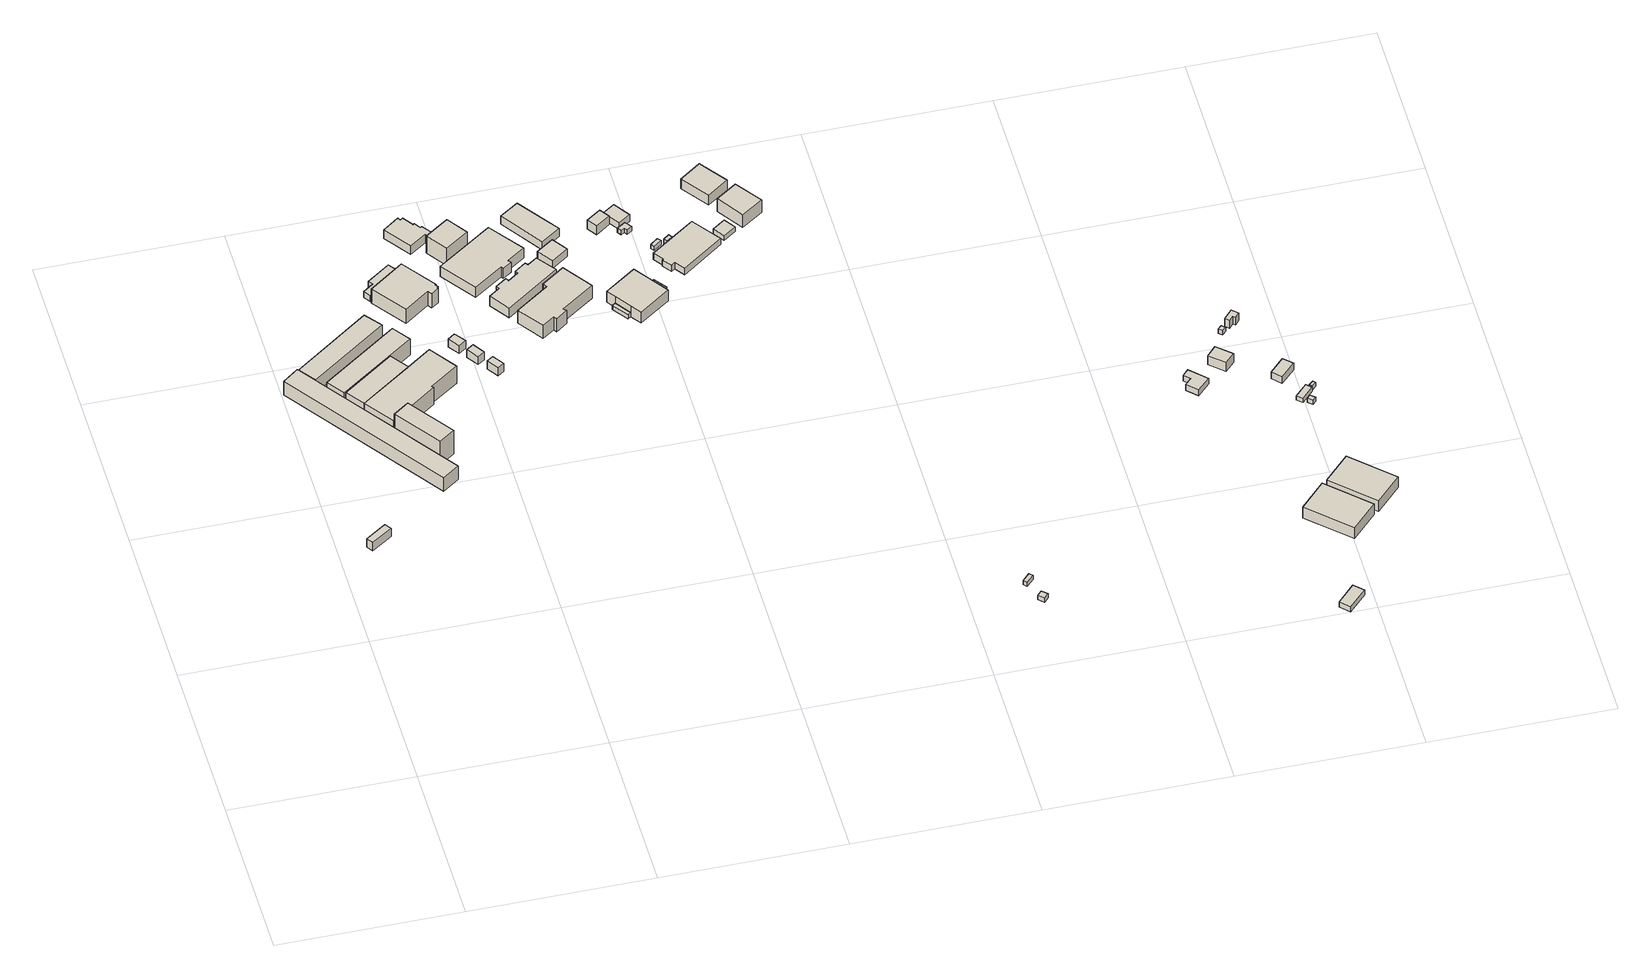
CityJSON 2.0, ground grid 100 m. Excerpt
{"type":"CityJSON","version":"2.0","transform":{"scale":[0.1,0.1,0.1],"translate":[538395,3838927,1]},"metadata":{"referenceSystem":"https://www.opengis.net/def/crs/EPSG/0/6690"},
"CityObjects":{
"building1":{"type":"Building","attributes":{"class":"3001","measuredHeight":5.8,"BuildingDetailAttribute.specifiedBuildingCoverageRate":0.6,"BuildingDetailAttribute.surveyYear":2017,"BuildingHighTideRiskAttribute.description":"1","BuildingHighTideRiskAttribute.rank":"2","BuildingHighTideRiskAttribute.depth":1.57,"BuildingIDAttribute.prefecture":"27","BuildingIDAttribute.city":"27113"},"geometry":[{"type":"Solid","lod":"1","boundaries":[[[[0,1,2,3]],[[2,4,5,3]],[[1,6,4,2]],[[0,7,6,1]],[[3,5,7,0]],[[4,6,7,5]]]]}]},
"building2":{"type":"Building","attributes":{"計測周辺長":235.95,"1/2500図郭":34,"区名":"西淀川区","町丁目名称":"中島２丁目","街区番号":7,"class":"3001","usage":"441","measuredHeight":9.5,"storeysAboveGround":1,"BuildingDetailAttribute.buildingRoofEdgeArea":1202.88,"BuildingDetailAttribute.buildingStructureType":"610","BuildingDetailAttribute.buildingStructureOrgType":"2","BuildingDetailAttribute.detailedUsage":"1510","BuildingDetailAttribute.specifiedBuildingCoverageRate":0.6,"BuildingDetailAttribute.surveyYear":2017,"BuildingHighTideRiskAttribute.description":"1","BuildingHighTideRiskAttribute.rank":"2","BuildingHighTideRiskAttribute.depth":1.41,"BuildingIDAttribute.prefecture":"27","BuildingIDAttribute.city":"27113"},"geometry":[{"type":"Solid","lod":"1","boundaries":[[[[8,9,10,11]],[[10,12,13,11]],[[9,14,12,10]],[[8,15,14,9]],[[11,13,15,8]],[[12,14,15,13]]]]}]},
"building3":{"type":"Building","attributes":{"計測周辺長":126.25,"1/2500図郭":34,"区名":"西淀川区","町丁目名称":"中島２丁目","街区番号":7,"class":"3001","usage":"441","measuredHeight":9,"storeysAboveGround":2,"BuildingDetailAttribute.buildingRoofEdgeArea":591.62,"BuildingDetailAttribute.buildingStructureType":"610","BuildingDetailAttribute.buildingStructureOrgType":"2","BuildingDetailAttribute.detailedUsage":"1510","BuildingDetailAttribute.specifiedBuildingCoverageRate":0.6,"BuildingDetailAttribute.surveyYear":2017,"BuildingHighTideRiskAttribute.description":"1","BuildingHighTideRiskAttribute.rank":"2","BuildingHighTideRiskAttribute.depth":1.78,"BuildingIDAttribute.prefecture":"27","BuildingIDAttribute.city":"27113"},"geometry":[{"type":"Solid","lod":"1","boundaries":[[[[16,17,18,19]],[[18,20,21,19]],[[17,22,20,18]],[[16,23,22,17]],[[19,21,23,16]],[[20,22,23,21]]]]}]},
"building4":{"type":"Building","attributes":{"計測周辺長":93.7,"1/2500図郭":34,"区名":"西淀川区","町丁目名称":"中島２丁目","街区番号":7,"class":"3001","usage":"441","measuredHeight":11.7,"storeysAboveGround":1,"BuildingDetailAttribute.buildingRoofEdgeArea":420.56,"BuildingDetailAttribute.buildingStructureType":"610","BuildingDetailAttribute.buildingStructureOrgType":"2","BuildingDetailAttribute.detailedUsage":"1510","BuildingDetailAttribute.specifiedBuildingCoverageRate":0.6,"BuildingDetailAttribute.surveyYear":2017,"BuildingHighTideRiskAttribute.description":"1","BuildingHighTideRiskAttribute.rank":"2","BuildingHighTideRiskAttribute.depth":1.83,"BuildingIDAttribute.prefecture":"27","BuildingIDAttribute.city":"27113"},"geometry":[{"type":"Solid","lod":"1","boundaries":[[[[24,25,26,27]],[[26,28,29,27]],[[25,30,28,26]],[[24,31,30,25]],[[27,29,31,24]],[[28,30,31,29]]]]}]},
"building5":{"type":"Building","attributes":{"class":"3001","measuredHeight":16.9,"BuildingDetailAttribute.specifiedBuildingCoverageRate":0.6,"BuildingDetailAttribute.surveyYear":2017,"BuildingHighTideRiskAttribute.description":"1","BuildingHighTideRiskAttribute.rank":"2","BuildingHighTideRiskAttribute.depth":1.41,"BuildingIDAttribute.prefecture":"27","BuildingIDAttribute.city":"27113"},"geometry":[{"type":"Solid","lod":"1","boundaries":[[[[32,33,34,35]],[[34,36,37,35]],[[33,38,36,34]],[[32,39,38,33]],[[35,37,39,32]],[[36,38,39,37]]]]}]},
"building6":{"type":"Building","attributes":{"計測周辺長":94.07,"1/2500図郭":34,"区名":"西淀川区","町丁目名称":"中島２丁目","街区番号":7,"class":"3001","usage":"441","measuredHeight":11.4,"storeysAboveGround":1,"BuildingDetailAttribute.buildingRoofEdgeArea":417.16,"BuildingDetailAttribute.buildingStructureType":"610","BuildingDetailAttribute.buildingStructureOrgType":"2","BuildingDetailAttribute.detailedUsage":"1510","BuildingDetailAttribute.specifiedBuildingCoverageRate":0.6,"BuildingDetailAttribute.surveyYear":2017,"BuildingHighTideRiskAttribute.description":"1","BuildingHighTideRiskAttribute.rank":"2","BuildingHighTideRiskAttribute.depth":1.86,"BuildingIDAttribute.prefecture":"27","BuildingIDAttribute.city":"27113"},"geometry":[{"type":"Solid","lod":"1","boundaries":[[[[40,41,42,43]],[[42,44,45,43]],[[41,46,44,42]],[[40,47,46,41]],[[43,45,47,40]],[[44,46,47,45]]]]}]},
"building7":{"type":"Building","attributes":{"計測周辺長":140.6,"1/2500図郭":34,"区名":"西淀川区","町丁目名称":"中島２丁目","街区番号":7,"class":"3003","usage":"441","measuredHeight":12.2,"storeysAboveGround":1,"BuildingDetailAttribute.buildingRoofEdgeArea":964.71,"BuildingDetailAttribute.buildingStructureType":"610","BuildingDetailAttribute.buildingStructureOrgType":"2","BuildingDetailAttribute.detailedUsage":"1510","BuildingDetailAttribute.specifiedBuildingCoverageRate":0.6,"BuildingDetailAttribute.surveyYear":2017,"BuildingHighTideRiskAttribute.description":"1","BuildingHighTideRiskAttribute.rank":"2","BuildingHighTideRiskAttribute.depth":1.63,"BuildingIDAttribute.prefecture":"27","BuildingIDAttribute.city":"27113"},"geometry":[{"type":"Solid","lod":"1","boundaries":[[[[48,49,50,51,52,53,54]],[[53,55,56,54]],[[52,57,55,53]],[[51,58,57,52]],[[50,59,58,51]],[[49,60,59,50]],[[48,61,60,49]],[[54,56,61,48]],[[55,57,58,59,60,61,56]]]]}]},
"building8":{"type":"Building","attributes":{"計測周辺長":60.74,"1/2500図郭":34,"区名":"西淀川区","町丁目名称":"中島２丁目","街区番号":6,"class":"3001","usage":"452","measuredHeight":4,"storeysAboveGround":1,"BuildingDetailAttribute.buildingRoofEdgeArea":150.27,"BuildingDetailAttribute.buildingStructureType":"610","BuildingDetailAttribute.buildingStructureOrgType":"2","BuildingDetailAttribute.detailedUsage":"1620","BuildingDetailAttribute.specifiedBuildingCoverageRate":0.6,"BuildingDetailAttribute.surveyYear":2017,"BuildingHighTideRiskAttribute.description":"1","BuildingHighTideRiskAttribute.rank":"2","BuildingHighTideRiskAttribute.depth":1.46,"BuildingIDAttribute.prefecture":"27","BuildingIDAttribute.city":"27113"},"geometry":[{"type":"Solid","lod":"1","boundaries":[[[[62,63,64,65,66,67]],[[66,68,69,67]],[[65,70,68,66]],[[64,71,70,65]],[[63,72,71,64]],[[62,73,72,63]],[[67,69,73,62]],[[68,70,71,72,73,69]]]]}]},
"building9":{"type":"Building","attributes":{"計測周辺長":98.32,"1/2500図郭":34,"区名":"西淀川区","町丁目名称":"中島２丁目","街区番号":6,"class":"3002","usage":"452","measuredHeight":10.2,"storeysAboveGround":2,"BuildingDetailAttribute.buildingRoofEdgeArea":553.91,"BuildingDetailAttribute.buildingStructureType":"603","BuildingDetailAttribute.buildingStructureOrgType":"3","BuildingDetailAttribute.detailedUsage":"1620","BuildingDetailAttribute.specifiedBuildingCoverageRate":0.6,"BuildingDetailAttribute.surveyYear":2017,"BuildingHighTideRiskAttribute.description":"1","BuildingHighTideRiskAttribute.rank":"2","BuildingHighTideRiskAttribute.depth":1.65,"BuildingIDAttribute.prefecture":"27","BuildingIDAttribute.city":"27113"},"geometry":[{"type":"Solid","lod":"1","boundaries":[[[[74,75,76,77,78,79,80,81,82,83]],[[82,84,85,83]],[[81,86,84,82]],[[80,87,86,81]],[[79,88,87,80]],[[78,89,88,79]],[[77,90,89,78]],[[76,91,90,77]],[[75,92,91,76]],[[74,93,92,75]],[[83,85,93,74]],[[84,86,87,88,89,90,91,92,93,85]]]]}]},
"building10":{"type":"Building","attributes":{"計測周辺長":24.88,"1/2500図郭":34,"区名":"西淀川区","町丁目名称":"中島２丁目","街区番号":6,"class":"3001","usage":"452","measuredHeight":5.6,"storeysAboveGround":1,"BuildingDetailAttribute.buildingRoofEdgeArea":36.98,"BuildingDetailAttribute.buildingStructureType":"610","BuildingDetailAttribute.buildingStructureOrgType":"2","BuildingDetailAttribute.detailedUsage":"1620","BuildingDetailAttribute.specifiedBuildingCoverageRate":0.6,"BuildingDetailAttribute.surveyYear":2017,"BuildingHighTideRiskAttribute.description":"1","BuildingHighTideRiskAttribute.rank":"2","BuildingHighTideRiskAttribute.depth":1.78,"BuildingIDAttribute.prefecture":"27","BuildingIDAttribute.city":"27113"},"geometry":[{"type":"Solid","lod":"1","boundaries":[[[[94,95,96,97]],[[96,98,99,97]],[[95,100,98,96]],[[94,101,100,95]],[[97,99,101,94]],[[98,100,101,99]]]]}]},
"building11":{"type":"Building","attributes":{"計測周辺長":24.89,"1/2500図郭":34,"区名":"西淀川区","町丁目名称":"中島２丁目","街区番号":6,"class":"3001","usage":"452","measuredHeight":5.6,"storeysAboveGround":1,"BuildingDetailAttribute.buildingRoofEdgeArea":36.44,"BuildingDetailAttribute.buildingStructureType":"610","BuildingDetailAttribute.buildingStructureOrgType":"2","BuildingDetailAttribute.detailedUsage":"1620","BuildingDetailAttribute.specifiedBuildingCoverageRate":0.6,"BuildingDetailAttribute.surveyYear":2017,"BuildingHighTideRiskAttribute.description":"1","BuildingHighTideRiskAttribute.rank":"2","BuildingHighTideRiskAttribute.depth":1.71,"BuildingIDAttribute.prefecture":"27","BuildingIDAttribute.city":"27113"},"geometry":[{"type":"Solid","lod":"1","boundaries":[[[[102,103,104,105]],[[104,106,107,105]],[[103,108,106,104]],[[102,109,108,103]],[[105,107,109,102]],[[106,108,109,107]]]]}]},
"building12":{"type":"Building","attributes":{"計測周辺長":23.69,"1/2500図郭":34,"区名":"西淀川区","町丁目名称":"中島２丁目","街区番号":6,"class":"3001","usage":"452","measuredHeight":5.7,"storeysAboveGround":1,"BuildingDetailAttribute.buildingRoofEdgeArea":32.71,"BuildingDetailAttribute.buildingStructureType":"610","BuildingDetailAttribute.buildingStructureOrgType":"2","BuildingDetailAttribute.detailedUsage":"1620","BuildingDetailAttribute.specifiedBuildingCoverageRate":0.6,"BuildingDetailAttribute.surveyYear":2017,"BuildingHighTideRiskAttribute.description":"1","BuildingHighTideRiskAttribute.rank":"2","BuildingHighTideRiskAttribute.depth":1.81,"BuildingIDAttribute.prefecture":"27","BuildingIDAttribute.city":"27113"},"geometry":[{"type":"Solid","lod":"1","boundaries":[[[[110,111,112,113]],[[112,114,115,113]],[[111,116,114,112]],[[110,117,116,111]],[[113,115,117,110]],[[114,116,117,115]]]]}]},
"building13":{"type":"Building","attributes":{"計測周辺長":56.78,"1/2500図郭":34,"区名":"西淀川区","町丁目名称":"中島２丁目","街区番号":6,"class":"3001","usage":"441","measuredHeight":6.1,"storeysAboveGround":1,"BuildingDetailAttribute.buildingRoofEdgeArea":186.68,"BuildingDetailAttribute.buildingStructureType":"610","BuildingDetailAttribute.buildingStructureOrgType":"2","BuildingDetailAttribute.detailedUsage":"1520","BuildingDetailAttribute.specifiedBuildingCoverageRate":0.6,"BuildingDetailAttribute.surveyYear":2017,"BuildingHighTideRiskAttribute.description":"1","BuildingHighTideRiskAttribute.rank":"2","BuildingHighTideRiskAttribute.depth":2.66,"BuildingIDAttribute.prefecture":"27","BuildingIDAttribute.city":"27113"},"geometry":[{"type":"Solid","lod":"1","boundaries":[[[[118,119,120,121,122,123,124,125,126,127,128,129]],[[128,130,131,129]],[[127,132,130,128]],[[126,133,132,127]],[[125,134,133,126]],[[124,135,134,125]],[[123,136,135,124]],[[122,137,136,123]],[[121,138,137,122]],[[120,139,138,121]],[[119,140,139,120]],[[118,141,140,119]],[[129,131,141,118]],[[130,132,133,134,135,136,137,138,139,140,141,131]]]]}]},
"building14":{"type":"Building","attributes":{"class":"3001","measuredHeight":12.2,"BuildingDetailAttribute.specifiedBuildingCoverageRate":0.6,"BuildingDetailAttribute.surveyYear":2017,"BuildingHighTideRiskAttribute.description":"1","BuildingHighTideRiskAttribute.rank":"2","BuildingHighTideRiskAttribute.depth":2.56,"BuildingIDAttribute.prefecture":"27","BuildingIDAttribute.city":"27113"},"geometry":[{"type":"Solid","lod":"1","boundaries":[[[[142,143,144,145]],[[144,146,147,145]],[[143,148,146,144]],[[142,149,148,143]],[[145,147,149,142]],[[146,148,149,147]]]]}]},
"building15":{"type":"Building","attributes":{"計測周辺長":314.75,"1/2500図郭":34,"区名":"西淀川区","町丁目名称":"中島２丁目","街区番号":6,"class":"3001","usage":"441","measuredHeight":7.2,"storeysAboveGround":1,"BuildingDetailAttribute.buildingRoofEdgeArea":2152,"BuildingDetailAttribute.buildingStructureType":"610","BuildingDetailAttribute.buildingStructureOrgType":"2","BuildingDetailAttribute.detailedUsage":"1520","BuildingDetailAttribute.specifiedBuildingCoverageRate":0.6,"BuildingDetailAttribute.surveyYear":2017,"BuildingHighTideRiskAttribute.description":"1","BuildingHighTideRiskAttribute.rank":"2","BuildingHighTideRiskAttribute.depth":2.62,"BuildingIDAttribute.prefecture":"27","BuildingIDAttribute.city":"27113"},"geometry":[{"type":"Solid","lod":"1","boundaries":[[[[150,151,152,153,154,155,156,157]],[[156,158,159,157]],[[155,160,158,156]],[[154,161,160,155]],[[153,162,161,154]],[[152,163,162,153]],[[151,164,163,152]],[[150,165,164,151]],[[157,159,165,150]],[[158,160,161,162,163,164,165,159]]]]}]},
"building16":{"type":"Building","attributes":{"class":"3001","measuredHeight":6.9,"BuildingDetailAttribute.specifiedBuildingCoverageRate":0.6,"BuildingDetailAttribute.surveyYear":2017,"BuildingHighTideRiskAttribute.description":"1","BuildingHighTideRiskAttribute.rank":"2","BuildingHighTideRiskAttribute.depth":2.76,"BuildingIDAttribute.prefecture":"27","BuildingIDAttribute.city":"27113"},"geometry":[{"type":"Solid","lod":"1","boundaries":[[[[166,167,168,169,170,171,172,173,174,175,176,177]],[[176,178,179,177]],[[175,180,178,176]],[[174,181,180,175]],[[173,182,181,174]],[[172,183,182,173]],[[171,184,183,172]],[[170,185,184,171]],[[169,186,185,170]],[[168,187,186,169]],[[167,188,187,168]],[[166,189,188,167]],[[177,179,189,166]],[[178,180,181,182,183,184,185,186,187,188,189,179]]]]}]},
"building17":{"type":"Building","attributes":{"class":"3001","measuredHeight":9.2,"BuildingDetailAttribute.specifiedBuildingCoverageRate":0.6,"BuildingDetailAttribute.surveyYear":2017,"BuildingHighTideRiskAttribute.description":"1","BuildingHighTideRiskAttribute.rank":"2","BuildingHighTideRiskAttribute.depth":2.76,"BuildingIDAttribute.prefecture":"27","BuildingIDAttribute.city":"27113"},"geometry":[{"type":"Solid","lod":"1","boundaries":[[[[190,191,192,193,194,195,196,197,198,199]],[[198,200,201,199]],[[197,202,200,198]],[[196,203,202,197]],[[195,204,203,196]],[[194,205,204,195]],[[193,206,205,194]],[[192,207,206,193]],[[191,208,207,192]],[[190,209,208,191]],[[199,201,209,190]],[[200,202,203,204,205,206,207,208,209,201]]]]}]},
"building18":{"type":"Building","attributes":{"class":"3001","measuredHeight":5.4,"BuildingDetailAttribute.specifiedBuildingCoverageRate":0.6,"BuildingDetailAttribute.surveyYear":2017,"BuildingHighTideRiskAttribute.description":"1","BuildingHighTideRiskAttribute.rank":"2","BuildingHighTideRiskAttribute.depth":2.38,"BuildingIDAttribute.prefecture":"27","BuildingIDAttribute.city":"27113"},"geometry":[{"type":"Solid","lod":"1","boundaries":[[[[210,211,212,213]],[[212,214,215,213]],[[211,216,214,212]],[[210,217,216,211]],[[213,215,217,210]],[[214,216,217,215]]]]}]},
"building19":{"type":"Building","attributes":{"計測周辺長":88.06,"1/2500図郭":34,"区名":"西淀川区","町丁目名称":"中島２丁目","街区番号":6,"class":"3001","usage":"441","measuredHeight":5.8,"storeysAboveGround":1,"BuildingDetailAttribute.buildingRoofEdgeArea":393.71,"BuildingDetailAttribute.buildingStructureType":"610","BuildingDetailAttribute.buildingStructureOrgType":"2","BuildingDetailAttribute.detailedUsage":"1520","BuildingDetailAttribute.specifiedBuildingCoverageRate":0.6,"BuildingDetailAttribute.surveyYear":2017,"BuildingHighTideRiskAttribute.description":"1","BuildingHighTideRiskAttribute.rank":"2","BuildingHighTideRiskAttribute.depth":2.52,"BuildingIDAttribute.prefecture":"27","BuildingIDAttribute.city":"27113"},"geometry":[{"type":"Solid","lod":"1","boundaries":[[[[218,219,220,221]],[[220,222,223,221]],[[219,224,222,220]],[[218,225,224,219]],[[221,223,225,218]],[[222,224,225,223]]]]}]},
"building20":{"type":"Building","attributes":{"class":"3003","BuildingDetailAttribute.specifiedBuildingCoverageRate":0.6,"BuildingDetailAttribute.surveyYear":2017,"BuildingHighTideRiskAttribute.description":"1","BuildingHighTideRiskAttribute.rank":"2","BuildingHighTideRiskAttribute.depth":2.82,"BuildingIDAttribute.prefecture":"27","BuildingIDAttribute.city":"27113"},"geometry":[{"type":"Solid","lod":"1","boundaries":[[[[226,227,228,229]],[[228,230,231,229]],[[227,232,230,228]],[[226,233,232,227]],[[229,231,233,226]],[[230,232,233,231]]]]}]},
"building21":{"type":"Building","attributes":{"計測周辺長":99.53,"1/2500図郭":34,"区名":"西淀川区","町丁目名称":"中島２丁目","街区番号":6,"class":"3001","usage":"441","measuredHeight":7.6,"storeysAboveGround":1,"BuildingDetailAttribute.buildingRoofEdgeArea":510.87,"BuildingDetailAttribute.buildingStructureType":"610","BuildingDetailAttribute.buildingStructureOrgType":"2","BuildingDetailAttribute.detailedUsage":"1520","BuildingDetailAttribute.specifiedBuildingCoverageRate":0.6,"BuildingDetailAttribute.surveyYear":2017,"BuildingHighTideRiskAttribute.description":"1","BuildingHighTideRiskAttribute.rank":"2","BuildingHighTideRiskAttribute.depth":2.67,"BuildingIDAttribute.prefecture":"27","BuildingIDAttribute.city":"27113"},"geometry":[{"type":"Solid","lod":"1","boundaries":[[[[234,235,236,229,228,237,238,239]],[[238,240,241,239]],[[237,242,240,238]],[[228,243,242,237]],[[229,244,243,228]],[[236,245,244,229]],[[235,246,245,236]],[[234,247,246,235]],[[239,241,247,234]],[[240,242,243,244,245,246,247,241]]]]}]},
"building22":{"type":"Building","attributes":{"計測周辺長":31.63,"1/2500図郭":34,"区名":"西淀川区","町丁目名称":"中島２丁目","街区番号":6,"class":"3001","usage":"441","measuredHeight":6.1,"storeysAboveGround":2,"BuildingDetailAttribute.buildingRoofEdgeArea":60.38,"BuildingDetailAttribute.buildingStructureType":"610","BuildingDetailAttribute.buildingStructureOrgType":"2","BuildingDetailAttribute.detailedUsage":"1520","BuildingDetailAttribute.specifiedBuildingCoverageRate":0.6,"BuildingDetailAttribute.surveyYear":2017,"BuildingHighTideRiskAttribute.description":"1","BuildingHighTideRiskAttribute.rank":"2","BuildingHighTideRiskAttribute.depth":2.62,"BuildingIDAttribute.prefecture":"27","BuildingIDAttribute.city":"27113"},"geometry":[{"type":"Solid","lod":"1","boundaries":[[[[248,249,250,251]],[[250,252,253,251]],[[249,254,252,250]],[[248,255,254,249]],[[251,253,255,248]],[[252,254,255,253]]]]}]},
"building23":{"type":"Building","attributes":{"計測周辺長":99.53,"1/2500図郭":34,"区名":"西淀川区","町丁目名称":"中島２丁目","街区番号":6,"class":"3003","usage":"441","measuredHeight":4,"storeysAboveGround":1,"BuildingDetailAttribute.buildingRoofEdgeArea":510.87,"BuildingDetailAttribute.buildingStructureType":"610","BuildingDetailAttribute.buildingStructureOrgType":"2","BuildingDetailAttribute.detailedUsage":"1520","BuildingDetailAttribute.specifiedBuildingCoverageRate":0.6,"BuildingDetailAttribute.surveyYear":2017,"BuildingHighTideRiskAttribute.description":"1","BuildingHighTideRiskAttribute.rank":"2","BuildingHighTideRiskAttribute.depth":2.69,"BuildingIDAttribute.prefecture":"27","BuildingIDAttribute.city":"27113"},"geometry":[{"type":"Solid","lod":"1","boundaries":[[[[239,256,257,234]],[[257,258,259,234]],[[256,260,258,257]],[[239,261,260,256]],[[234,259,261,239]],[[258,260,261,259]]]]}]},
"building24":{"type":"Building","attributes":{"class":"3001","BuildingDetailAttribute.specifiedBuildingCoverageRate":0.6,"BuildingDetailAttribute.surveyYear":2017,"BuildingHighTideRiskAttribute.description":"1","BuildingHighTideRiskAttribute.rank":"2","BuildingHighTideRiskAttribute.depth":2.52,"BuildingIDAttribute.prefecture":"27","BuildingIDAttribute.city":"27113"},"geometry":[{"type":"Solid","lod":"1","boundaries":[[[[262,263,264,265,266,267]],[[266,268,269,267]],[[265,270,268,266]],[[264,271,270,265]],[[263,272,271,264]],[[262,273,272,263]],[[267,269,273,262]],[[268,270,271,272,273,269]]]]}]},
"building25":{"type":"Building","attributes":{"計測周辺長":35.23,"1/2500図郭":34,"区名":"西淀川区","町丁目名称":"中島２丁目","街区番号":6,"class":"3001","usage":"441","measuredHeight":4.7,"storeysAboveGround":1,"BuildingDetailAttribute.buildingRoofEdgeArea":76.41,"BuildingDetailAttribute.buildingStructureType":"610","BuildingDetailAttribute.buildingStructureOrgType":"2","BuildingDetailAttribute.detailedUsage":"1520","BuildingDetailAttribute.specifiedBuildingCoverageRate":0.6,"BuildingDetailAttribute.surveyYear":2017,"BuildingHighTideRiskAttribute.description":"1","BuildingHighTideRiskAttribute.rank":"2","BuildingHighTideRiskAttribute.depth":2.58,"BuildingIDAttribute.prefecture":"27","BuildingIDAttribute.city":"27113"},"geometry":[{"type":"Solid","lod":"1","boundaries":[[[[274,275,276,277]],[[276,278,279,277]],[[275,280,278,276]],[[274,281,280,275]],[[277,279,281,274]],[[278,280,281,279]]]]}]},
"building26":{"type":"Building","attributes":{"計測周辺長":20.29,"1/2500図郭":34,"区名":"西淀川区","町丁目名称":"中島２丁目","街区番号":6,"class":"3001","usage":"441","storeysAboveGround":2,"BuildingDetailAttribute.buildingRoofEdgeArea":24.34,"BuildingDetailAttribute.buildingStructureType":"610","BuildingDetailAttribute.buildingStructureOrgType":"2","BuildingDetailAttribute.detailedUsage":"1520","BuildingDetailAttribute.specifiedBuildingCoverageRate":0.6,"BuildingDetailAttribute.surveyYear":2017,"BuildingHighTideRiskAttribute.description":"1","BuildingHighTideRiskAttribute.rank":"2","BuildingHighTideRiskAttribute.depth":2.5,"BuildingIDAttribute.prefecture":"27","BuildingIDAttribute.city":"27113"},"geometry":[{"type":"Solid","lod":"1","boundaries":[[[[282,283,284,285]],[[284,286,287,285]],[[283,288,286,284]],[[282,289,288,283]],[[285,287,289,282]],[[286,288,289,287]]]]}]},
"building27":{"type":"Building","attributes":{"計測周辺長":12.56,"1/2500図郭":34,"区名":"西淀川区","町丁目名称":"中島２丁目","街区番号":6,"class":"3001","usage":"441","measuredHeight":3.2,"storeysAboveGround":1,"BuildingDetailAttribute.buildingRoofEdgeArea":9.06,"BuildingDetailAttribute.buildingStructureType":"610","BuildingDetailAttribute.buildingStructureOrgType":"2","BuildingDetailAttribute.detailedUsage":"1520","BuildingDetailAttribute.specifiedBuildingCoverageRate":0.6,"BuildingDetailAttribute.surveyYear":2017,"BuildingHighTideRiskAttribute.description":"1","BuildingHighTideRiskAttribute.rank":"2","BuildingHighTideRiskAttribute.depth":2.43,"BuildingIDAttribute.prefecture":"27","BuildingIDAttribute.city":"27113"},"geometry":[{"type":"Solid","lod":"1","boundaries":[[[[290,291,292,293]],[[292,294,295,293]],[[291,296,294,292]],[[290,297,296,291]],[[293,295,297,290]],[[294,296,297,295]]]]}]},
"building28":{"type":"Building","attributes":{"計測周辺長":121.52,"1/2500図郭":34,"区名":"西淀川区","町丁目名称":"中島２丁目","街区番号":6,"class":"3001","usage":"441","measuredHeight":4.5,"storeysAboveGround":1,"BuildingDetailAttribute.buildingRoofEdgeArea":758.83,"BuildingDetailAttribute.buildingStructureType":"610","BuildingDetailAttribute.buildingStructureOrgType":"2","BuildingDetailAttribute.detailedUsage":"1520","BuildingDetailAttribute.specifiedBuildingCoverageRate":0.6,"BuildingDetailAttribute.surveyYear":2017,"BuildingHighTideRiskAttribute.description":"1","BuildingHighTideRiskAttribute.rank":"2","BuildingHighTideRiskAttribute.depth":2.47,"BuildingIDAttribute.prefecture":"27","BuildingIDAttribute.city":"27113"},"geometry":[{"type":"Solid","lod":"1","boundaries":[[[[298,299,300,301,302,303,304,305]],[[304,306,307,305]],[[303,308,306,304]],[[302,309,308,303]],[[301,310,309,302]],[[300,311,310,301]],[[299,312,311,300]],[[298,313,312,299]],[[305,307,313,298]],[[306,308,309,310,311,312,313,307]]]]}]},
"building29":{"type":"Building","attributes":{"class":"3001","measuredHeight":3.5,"BuildingDetailAttribute.specifiedBuildingCoverageRate":0.6,"BuildingDetailAttribute.surveyYear":2017,"BuildingHighTideRiskAttribute.description":"1","BuildingHighTideRiskAttribute.rank":"2","BuildingHighTideRiskAttribute.depth":2.47,"BuildingIDAttribute.prefecture":"27","BuildingIDAttribute.city":"27113"},"geometry":[{"type":"Solid","lod":"1","boundaries":[[[[314,315,316,317]],[[316,318,319,317]],[[315,320,318,316]],[[314,321,320,315]],[[317,319,321,314]],[[318,320,321,319]]]]}]},
"building30":{"type":"Building","attributes":{"class":"3001","BuildingDetailAttribute.specifiedBuildingCoverageRate":0.6,"BuildingDetailAttribute.surveyYear":2017,"BuildingRiverFloodingRiskAttribute.description":"1","BuildingRiverFloodingRiskAttribute.rank":"2","BuildingRiverFloodingRiskAttribute.depth":1.25,"BuildingRiverFloodingRiskAttribute.adminType":"1","BuildingRiverFloodingRiskAttribute.scale":"2","BuildingRiverFloodingRiskAttribute.duration":2.75,"BuildingTsunamiRiskAttribute.description":"1","BuildingTsunamiRiskAttribute.rank":"2","BuildingTsunamiRiskAttribute.depth":0.86,"BuildingHighTideRiskAttribute.description":"1","BuildingHighTideRiskAttribute.rank":"3","BuildingHighTideRiskAttribute.depth":3.4,"BuildingIDAttribute.prefecture":"27","BuildingIDAttribute.city":"27113"},"geometry":[{"type":"Solid","lod":"1","boundaries":[[[[322,323,324,325]],[[324,326,327,325]],[[323,328,326,324]],[[322,329,328,323]],[[325,327,329,322]],[[326,328,329,327]]]]}]},
"building31":{"type":"Building","attributes":{"class":"3001","BuildingDetailAttribute.specifiedBuildingCoverageRate":0.6,"BuildingDetailAttribute.surveyYear":2017,"BuildingRiverFloodingRiskAttribute.description":"1","BuildingRiverFloodingRiskAttribute.rank":"2","BuildingRiverFloodingRiskAttribute.depth":1.5,"BuildingRiverFloodingRiskAttribute.adminType":"1","BuildingRiverFloodingRiskAttribute.scale":"2","BuildingRiverFloodingRiskAttribute.duration":4.32,"BuildingTsunamiRiskAttribute.description":"1","BuildingTsunamiRiskAttribute.rank":"2","BuildingTsunamiRiskAttribute.depth":0.71,"BuildingHighTideRiskAttribute.description":"1","BuildingHighTideRiskAttribute.rank":"3","BuildingHighTideRiskAttribute.depth":3.23,"BuildingIDAttribute.prefecture":"27","BuildingIDAttribute.city":"27113"},"geometry":[{"type":"Solid","lod":"1","boundaries":[[[[330,331,332,333]],[[332,334,335,333]],[[331,336,334,332]],[[330,337,336,331]],[[333,335,337,330]],[[334,336,337,335]]]]}]},
"building32":{"type":"Building","attributes":{"計測周辺長":65.33,"1/2500図郭":34,"区名":"西淀川区","町丁目名称":"中島２丁目","街区番号":6,"class":"3001","usage":"441","measuredHeight":6.9,"storeysAboveGround":1,"BuildingDetailAttribute.buildingRoofEdgeArea":262.87,"BuildingDetailAttribute.buildingStructureType":"610","BuildingDetailAttribute.buildingStructureOrgType":"2","BuildingDetailAttribute.detailedUsage":"1520","BuildingDetailAttribute.specifiedBuildingCoverageRate":0.6,"BuildingDetailAttribute.surveyYear":2017,"BuildingHighTideRiskAttribute.description":"1","BuildingHighTideRiskAttribute.rank":"2","BuildingHighTideRiskAttribute.depth":2.76,"BuildingIDAttribute.prefecture":"27","BuildingIDAttribute.city":"27113"},"geometry":[{"type":"Solid","lod":"1","boundaries":[[[[338,339,340,341]],[[340,342,343,341]],[[339,344,342,340]],[[338,345,344,339]],[[341,343,345,338]],[[342,344,345,343]]]]}]},
"building33":{"type":"Building","attributes":{"計測周辺長":63.03,"1/2500図郭":34,"区名":"西淀川区","町丁目名称":"中島２丁目","街区番号":6,"class":"3001","usage":"441","measuredHeight":9.1,"storeysAboveGround":2,"BuildingDetailAttribute.buildingRoofEdgeArea":245.67,"BuildingDetailAttribute.buildingStructureType":"610","BuildingDetailAttribute.buildingStructureOrgType":"2","BuildingDetailAttribute.detailedUsage":"1520","BuildingDetailAttribute.specifiedBuildingCoverageRate":0.6,"BuildingDetailAttribute.surveyYear":2017,"BuildingHighTideRiskAttribute.description":"1","BuildingHighTideRiskAttribute.rank":"2","BuildingHighTideRiskAttribute.depth":2.34,"BuildingIDAttribute.prefecture":"27","BuildingIDAttribute.city":"27113"},"geometry":[{"type":"Solid","lod":"1","boundaries":[[[[346,347,348,349]],[[348,350,351,349]],[[347,352,350,348]],[[346,353,352,347]],[[349,351,353,346]],[[350,352,353,351]]]]}]},
"building34":{"type":"Building","attributes":{"計測周辺長":42.08,"1/2500図郭":34,"区名":"西淀川区","町丁目名称":"西島２丁目","街区番号":1,"class":"3001","usage":"452","measuredHeight":3.4,"storeysAboveGround":1,"BuildingDetailAttribute.buildingRoofEdgeArea":98.12,"BuildingDetailAttribute.buildingStructureType":"610","BuildingDetailAttribute.buildingStructureOrgType":"2","BuildingDetailAttribute.detailedUsage":"1620","BuildingDetailAttribute.specifiedBuildingCoverageRate":0.6,"BuildingDetailAttribute.surveyYear":2017,"BuildingRiverFloodingRiskAttribute.description":"1","BuildingRiverFloodingRiskAttribute.rank":"2","BuildingRiverFloodingRiskAttribute.depth":1.59,"BuildingRiverFloodingRiskAttribute.adminType":"1","BuildingRiverFloodingRiskAttribute.scale":"2","BuildingRiverFloodingRiskAttribute.duration":6.12,"BuildingTsunamiRiskAttribute.description":"1","BuildingTsunamiRiskAttribute.rank":"2","BuildingTsunamiRiskAttribute.depth":1.28,"BuildingHighTideRiskAttribute.description":"1","BuildingHighTideRiskAttribute.rank":"3","BuildingHighTideRiskAttribute.depth":3.81,"BuildingIDAttribute.prefecture":"27","BuildingIDAttribute.city":"27113"},"geometry":[{"type":"Solid","lod":"1","boundaries":[[[[354,355,356,357]],[[356,358,359,357]],[[355,360,358,356]],[[354,361,360,355]],[[357,359,361,354]],[[358,360,361,359]]]]}]},
"building35":{"type":"Building","attributes":{"計測周辺長":44.1,"1/2500図郭":34,"区名":"西淀川区","町丁目名称":"西島２丁目","街区番号":1,"class":"3001","usage":"452","measuredHeight":4.2,"storeysAboveGround":1,"BuildingDetailAttribute.buildingRoofEdgeArea":97.44,"BuildingDetailAttribute.buildingStructureType":"610","BuildingDetailAttribute.buildingStructureOrgType":"2","BuildingDetailAttribute.detailedUsage":"1620","BuildingDetailAttribute.specifiedBuildingCoverageRate":0.6,"BuildingDetailAttribute.surveyYear":2017,"BuildingRiverFloodingRiskAttribute.description":"1","BuildingRiverFloodingRiskAttribute.rank":"2","BuildingRiverFloodingRiskAttribute.depth":1.22,"BuildingRiverFloodingRiskAttribute.adminType":"1","BuildingRiverFloodingRiskAttribute.scale":"2","BuildingRiverFloodingRiskAttribute.duration":3.93,"BuildingTsunamiRiskAttribute.description":"1","BuildingTsunamiRiskAttribute.rank":"2","BuildingTsunamiRiskAttribute.depth":1.28,"BuildingHighTideRiskAttribute.description":"1","BuildingHighTideRiskAttribute.rank":"3","BuildingHighTideRiskAttribute.depth":3.58,"BuildingIDAttribute.prefecture":"27","BuildingIDAttribute.city":"27113"},"geometry":[{"type":"Solid","lod":"1","boundaries":[[[[362,363,364,365,366,367]],[[366,368,369,367]],[[365,370,368,366]],[[364,371,370,365]],[[363,372,371,364]],[[362,373,372,363]],[[367,369,373,362]],[[368,370,371,372,373,369]]]]}]},
"building36":{"type":"Building","attributes":{"class":"3003","measuredHeight":7.7,"BuildingDetailAttribute.specifiedBuildingCoverageRate":0.6,"BuildingDetailAttribute.surveyYear":2017,"BuildingRiverFloodingRiskAttribute.description":"1","BuildingRiverFloodingRiskAttribute.rank":"2","BuildingRiverFloodingRiskAttribute.depth":1.15,"BuildingRiverFloodingRiskAttribute.adminType":"1","BuildingRiverFloodingRiskAttribute.scale":"2","BuildingRiverFloodingRiskAttribute.duration":2.48,"BuildingTsunamiRiskAttribute.description":"1","BuildingTsunamiRiskAttribute.rank":"2","BuildingTsunamiRiskAttribute.depth":0.98,"BuildingHighTideRiskAttribute.description":"1","BuildingHighTideRiskAttribute.rank":"3","BuildingHighTideRiskAttribute.depth":3.43,"BuildingIDAttribute.prefecture":"27","BuildingIDAttribute.city":"27113"},"geometry":[{"type":"Solid","lod":"1","boundaries":[[[[374,375,376,377]],[[376,378,379,377]],[[375,380,378,376]],[[374,381,380,375]],[[377,379,381,374]],[[378,380,381,379]]]]}]},
"building37":{"type":"Building","attributes":{"計測周辺長":36.43,"1/2500図郭":34,"区名":"西淀川区","町丁目名称":"西島２丁目","街区番号":1,"class":"3001","usage":"452","measuredHeight":6.3,"storeysAboveGround":1,"BuildingDetailAttribute.buildingRoofEdgeArea":80.69,"BuildingDetailAttribute.buildingStructureType":"610","BuildingDetailAttribute.buildingStructureOrgType":"2","BuildingDetailAttribute.detailedUsage":"1620","BuildingDetailAttribute.specifiedBuildingCoverageRate":0.6,"BuildingDetailAttribute.surveyYear":2017,"BuildingRiverFloodingRiskAttribute.description":"1","BuildingRiverFloodingRiskAttribute.rank":"2","BuildingRiverFloodingRiskAttribute.depth":1.22,"BuildingRiverFloodingRiskAttribute.adminType":"1","BuildingRiverFloodingRiskAttribute.scale":"2","BuildingRiverFloodingRiskAttribute.duration":3.93,"BuildingTsunamiRiskAttribute.description":"1","BuildingTsunamiRiskAttribute.rank":"2","BuildingTsunamiRiskAttribute.depth":1.35,"BuildingHighTideRiskAttribute.description":"1","BuildingHighTideRiskAttribute.rank":"3","BuildingHighTideRiskAttribute.depth":3.6,"BuildingIDAttribute.prefecture":"27","BuildingIDAttribute.city":"27113"},"geometry":[{"type":"Solid","lod":"1","boundaries":[[[[382,383,384,385]],[[384,386,387,385]],[[383,388,386,384]],[[382,389,388,383]],[[385,387,389,382]],[[386,388,389,387]]]]}]},
"building38":{"type":"Building","attributes":{"class":"3001","BuildingDetailAttribute.specifiedBuildingCoverageRate":0.6,"BuildingDetailAttribute.surveyYear":2017,"BuildingRiverFloodingRiskAttribute.description":"1","BuildingRiverFloodingRiskAttribute.rank":"2","BuildingRiverFloodingRiskAttribute.depth":0.913,"BuildingRiverFloodingRiskAttribute.adminType":"1","BuildingRiverFloodingRiskAttribute.scale":"2","BuildingRiverFloodingRiskAttribute.duration":2.23,"BuildingTsunamiRiskAttribute.description":"1","BuildingTsunamiRiskAttribute.rank":"2","BuildingTsunamiRiskAttribute.depth":1.26,"BuildingHighTideRiskAttribute.description":"1","BuildingHighTideRiskAttribute.rank":"3","BuildingHighTideRiskAttribute.depth":3.53,"BuildingIDAttribute.prefecture":"27","BuildingIDAttribute.city":"27113"},"geometry":[{"type":"Solid","lod":"1","boundaries":[[[[390,391,392,393]],[[392,394,395,393]],[[391,396,394,392]],[[390,397,396,391]],[[393,395,397,390]],[[394,396,397,395]]]]}]},
"building39":{"type":"Building","attributes":{"class":"3003","measuredHeight":7.7,"BuildingDetailAttribute.specifiedBuildingCoverageRate":0.6,"BuildingDetailAttribute.surveyYear":2017,"BuildingRiverFloodingRiskAttribute.description":"1","BuildingRiverFloodingRiskAttribute.rank":"2","BuildingRiverFloodingRiskAttribute.depth":0.945,"BuildingRiverFloodingRiskAttribute.adminType":"1","BuildingRiverFloodingRiskAttribute.scale":"2","BuildingRiverFloodingRiskAttribute.duration":2.27,"BuildingTsunamiRiskAttribute.description":"1","BuildingTsunamiRiskAttribute.rank":"2","BuildingTsunamiRiskAttribute.depth":1.06,"BuildingHighTideRiskAttribute.description":"1","BuildingHighTideRiskAttribute.rank":"3","BuildingHighTideRiskAttribute.depth":3.55,"BuildingIDAttribute.prefecture":"27","BuildingIDAttribute.city":"27113"},"geometry":[{"type":"Solid","lod":"1","boundaries":[[[[398,399,400,401]],[[400,402,403,401]],[[399,404,402,400]],[[398,405,404,399]],[[401,403,405,398]],[[402,404,405,403]]]]}]},
"building40":{"type":"Building","attributes":{"class":"3001","measuredHeight":5.5,"BuildingDetailAttribute.specifiedBuildingCoverageRate":0.6,"BuildingDetailAttribute.surveyYear":2017,"BuildingRiverFloodingRiskAttribute.description":"1","BuildingRiverFloodingRiskAttribute.rank":"2","BuildingRiverFloodingRiskAttribute.depth":0.774,"BuildingRiverFloodingRiskAttribute.adminType":"1","BuildingRiverFloodingRiskAttribute.scale":"2","BuildingRiverFloodingRiskAttribute.duration":1.97,"BuildingTsunamiRiskAttribute.description":"1","BuildingTsunamiRiskAttribute.rank":"2","BuildingTsunamiRiskAttribute.depth":1.26,"BuildingHighTideRiskAttribute.description":"1","BuildingHighTideRiskAttribute.rank":"3","BuildingHighTideRiskAttribute.depth":3.53,"BuildingIDAttribute.prefecture":"27","BuildingIDAttribute.city":"27113"},"geometry":[{"type":"Solid","lod":"1","boundaries":[[[[406,407,408,409,410,411]],[[410,412,413,411]],[[409,414,412,410]],[[408,415,414,409]],[[407,416,415,408]],[[406,417,416,407]],[[411,413,417,406]],[[412,414,415,416,417,413]]]]}]},
"building41":{"type":"Building","attributes":{"計測周辺長":36.07,"1/2500図郭":34,"区名":"西淀川区","町丁目名称":"西島２丁目","街区番号":1,"class":"3001","usage":"452","measuredHeight":4.8,"storeysAboveGround":1,"BuildingDetailAttribute.buildingRoofEdgeArea":75.59,"BuildingDetailAttribute.buildingStructureType":"610","BuildingDetailAttribute.buildingStructureOrgType":"2","BuildingDetailAttribute.detailedUsage":"1620","BuildingDetailAttribute.specifiedBuildingCoverageRate":0.6,"BuildingDetailAttribute.surveyYear":2017,"BuildingRiverFloodingRiskAttribute.description":"1","BuildingRiverFloodingRiskAttribute.rank":"2","BuildingRiverFloodingRiskAttribute.depth":0.988,"BuildingRiverFloodingRiskAttribute.adminType":"1","BuildingRiverFloodingRiskAttribute.scale":"2","BuildingRiverFloodingRiskAttribute.duration":2.43,"BuildingTsunamiRiskAttribute.description":"1","BuildingTsunamiRiskAttribute.rank":"2","BuildingTsunamiRiskAttribute.depth":1.46,"BuildingHighTideRiskAttribute.description":"1","BuildingHighTideRiskAttribute.rank":"3","BuildingHighTideRiskAttribute.depth":3.73,"BuildingIDAttribute.prefecture":"27","BuildingIDAttribute.city":"27113"},"geometry":[{"type":"Solid","lod":"1","boundaries":[[[[418,419,420,421]],[[420,422,423,421]],[[419,424,422,420]],[[418,425,424,419]],[[421,423,425,418]],[[422,424,425,423]]]]}]},
"building42":{"type":"Building","attributes":{"計測周辺長":24.05,"1/2500図郭":34,"区名":"西淀川区","町丁目名称":"西島２丁目","街区番号":1,"class":"3001","usage":"452","storeysAboveGround":1,"BuildingDetailAttribute.buildingRoofEdgeArea":31.25,"BuildingDetailAttribute.buildingStructureType":"610","BuildingDetailAttribute.buildingStructureOrgType":"2","BuildingDetailAttribute.detailedUsage":"1620","BuildingDetailAttribute.specifiedBuildingCoverageRate":0.6,"BuildingDetailAttribute.surveyYear":2017,"BuildingRiverFloodingRiskAttribute.description":"1","BuildingRiverFloodingRiskAttribute.rank":"2","BuildingRiverFloodingRiskAttribute.depth":1.36,"BuildingRiverFloodingRiskAttribute.adminType":"1","BuildingRiverFloodingRiskAttribute.scale":"2","BuildingRiverFloodingRiskAttribute.duration":7.02,"BuildingTsunamiRiskAttribute.description":"1","BuildingTsunamiRiskAttribute.rank":"2","BuildingTsunamiRiskAttribute.depth":1.71,"BuildingHighTideRiskAttribute.description":"1","BuildingHighTideRiskAttribute.rank":"3","BuildingHighTideRiskAttribute.depth":4.01,"BuildingIDAttribute.prefecture":"27","BuildingIDAttribute.city":"27113"},"geometry":[{"type":"Solid","lod":"1","boundaries":[[[[426,427,428,429]],[[428,430,431,429]],[[427,432,430,428]],[[426,433,432,427]],[[429,431,433,426]],[[430,432,433,431]]]]}]},
"building43":{"type":"Building","attributes":{"計測周辺長":12.15,"1/2500図郭":34,"区名":"西淀川区","町丁目名称":"西島２丁目","街区番号":1,"class":"3001","usage":"452","storeysAboveGround":1,"BuildingDetailAttribute.buildingRoofEdgeArea":8.99,"BuildingDetailAttribute.buildingStructureType":"610","BuildingDetailAttribute.buildingStructureOrgType":"2","BuildingDetailAttribute.detailedUsage":"1620","BuildingDetailAttribute.specifiedBuildingCoverageRate":0.6,"BuildingDetailAttribute.surveyYear":2017,"BuildingRiverFloodingRiskAttribute.description":"1","BuildingRiverFloodingRiskAttribute.rank":"2","BuildingRiverFloodingRiskAttribute.depth":1.14,"BuildingRiverFloodingRiskAttribute.adminType":"1","BuildingRiverFloodingRiskAttribute.scale":"2","BuildingRiverFloodingRiskAttribute.duration":3.05,"BuildingTsunamiRiskAttribute.description":"1","BuildingTsunamiRiskAttribute.rank":"2","BuildingTsunamiRiskAttribute.depth":1.39,"BuildingHighTideRiskAttribute.description":"1","BuildingHighTideRiskAttribute.rank":"3","BuildingHighTideRiskAttribute.depth":3.68,"BuildingIDAttribute.prefecture":"27","BuildingIDAttribute.city":"27113"},"geometry":[{"type":"Solid","lod":"1","boundaries":[[[[434,435,436,437]],[[436,438,439,437]],[[435,440,438,436]],[[434,441,440,435]],[[437,439,441,434]],[[438,440,441,439]]]]}]},
"building44":{"type":"Building","attributes":{"計測周辺長":10.29,"1/2500図郭":34,"区名":"西淀川区","町丁目名称":"西島２丁目","街区番号":1,"class":"3001","usage":"452","storeysAboveGround":1,"BuildingDetailAttribute.buildingRoofEdgeArea":6.09,"BuildingDetailAttribute.buildingStructureType":"610","BuildingDetailAttribute.buildingStructureOrgType":"2","BuildingDetailAttribute.detailedUsage":"1620","BuildingDetailAttribute.specifiedBuildingCoverageRate":0.6,"BuildingDetailAttribute.surveyYear":2017,"BuildingRiverFloodingRiskAttribute.description":"1","BuildingRiverFloodingRiskAttribute.rank":"2","BuildingRiverFloodingRiskAttribute.depth":1.14,"BuildingRiverFloodingRiskAttribute.adminType":"1","BuildingRiverFloodingRiskAttribute.scale":"2","BuildingRiverFloodingRiskAttribute.duration":3.05,"BuildingTsunamiRiskAttribute.description":"1","BuildingTsunamiRiskAttribute.rank":"2","BuildingTsunamiRiskAttribute.depth":1.39,"BuildingHighTideRiskAttribute.description":"1","BuildingHighTideRiskAttribute.rank":"3","BuildingHighTideRiskAttribute.depth":3.67,"BuildingIDAttribute.prefecture":"27","BuildingIDAttribute.city":"27113"},"geometry":[{"type":"Solid","lod":"1","boundaries":[[[[442,443,444,445]],[[444,446,447,445]],[[443,448,446,444]],[[442,449,448,443]],[[445,447,449,442]],[[446,448,449,447]]]]}]}
},
"vertices":[
[147,1642,28],[262,1720,28],[286,1685,28],[171,1607,28],[286,1685,87],[171,1607,87],[262,1720,87],[147,1642,87],
[6,2802,30],[95,2870,30],[714,1999,30],[622,1933,30],[714,1999,125],[622,1933,125],[95,2870,125],[6,2802,125],
[102,2873,26],[519,3174,26],[590,3083,26],[168,2781,26],[590,3083,116],[168,2781,116],[519,3174,116],[102,2873,116],
[285,2625,31],[568,2827,31],[639,2728,31],[356,2528,31],[639,2728,148],[356,2528,148],[568,2827,148],[285,2625,148],
[474,2366,30],[559,2428,30],[736,2181,30],[651,2120,30],[736,2181,199],[651,2120,199],[559,2428,199],[474,2366,199],
[211,2726,27],[628,3023,27],[697,2926,27],[280,2630,27],[697,2926,141],[280,2630,141],[628,3023,141],[211,2726,141],
[639,2728,27],[770,2823,27],[874,2673,27],[718,2562,27],[726,2552,27],[471,2369,27],[356,2528,27],[471,2369,149],[356,2528,149],[726,2552,149],[718,2562,149],[874,2673,149],[770,2823,149],[639,2728,149],
[568,3383,29],[626,3424,29],[609,3449,29],[736,3540,29],[779,3478,29],[594,3346,29],[779,3478,70],[594,3346,70],[736,3540,70],[609,3449,70],[626,3424,70],[568,3383,70],
[598,3338,24],[789,3477,24],[923,3291,24],[918,3288,24],[928,3273,24],[921,3266,24],[926,3258,24],[884,3231,24],[869,3253,24],[732,3154,24],[869,3253,125],[732,3154,125],[884,3231,125],[926,3258,125],[921,3266,125],[928,3273,125],[918,3288,125],[923,3291,125],[789,3477,125],[598,3338,125],
[896,2935,29],[936,2963,29],[980,2902,29],[939,2874,29],[980,2902,85],[939,2874,85],[936,2963,85],[896,2935,85],
[969,2839,29],[1008,2865,29],[1051,2800,29],[1012,2774,29],[1051,2800,85],[1012,2774,85],[1008,2865,85],[969,2839,85],
[1048,2734,29],[1084,2758,29],[1126,2696,29],[1090,2672,29],[1126,2696,86],[1090,2672,86],[1084,2758,86],[1048,2734,86],
[772,3778,20],[860,3842,20],[871,3827,20],[885,3837,20],[926,3778,20],[933,3783,20],[956,3750,20],[964,3755,20],[1004,3701,20],[977,3682,20],[968,3695,20],[877,3631,20],[968,3695,81],[877,3631,81],[977,3682,81],[1004,3701,81],[964,3755,81],[956,3750,81],[933,3783,81],[926,3778,81],[885,3837,81],[871,3827,81],[860,3842,81],[772,3778,81],
[956,3624,19],[1085,3714,19],[1162,3602,19],[1033,3512,19],[1162,3602,141],[1033,3512,141],[1085,3714,141],[956,3624,141],
[982,3446,19],[1287,3658,19],[1424,3470,19],[1326,3403,19],[1337,3387,19],[1288,3353,19],[1279,3365,19],[1120,3254,19],[1279,3365,90],[1120,3254,90],[1288,3353,90],[1337,3387,90],[1326,3403,90],[1424,3470,90],[1287,3658,90],[982,3446,90],
[1173,3179,20],[1233,3222,20],[1222,3238,20],[1283,3282,20],[1295,3265,20],[1352,3306,20],[1341,3321,20],[1405,3366,20],[1416,3351,20],[1469,3389,20],[1546,3285,20],[1248,3071,20],[1546,3285,88],[1248,3071,88],[1469,3389,88],[1416,3351,88],[1405,3366,88],[1341,3321,88],[1352,3306,88],[1295,3265,88],[1283,3282,88],[1222,3238,88],[1233,3222,88],[1173,3179,88],
[1281,3024,19],[1465,3154,19],[1450,3176,19],[1576,3265,19],[1688,3106,19],[1507,2978,19],[1519,2961,19],[1456,2916,19],[1445,2932,19],[1379,2885,19],[1445,2932,111],[1379,2885,111],[1456,2916,111],[1519,2961,111],[1507,2978,111],[1688,3106,111],[1576,3265,111],[1450,3176,111],[1465,3154,111],[1281,3024,111],
[1488,3443,23],[1581,3507,23],[1639,3423,23],[1546,3358,23],[1639,3423,77],[1546,3358,77],[1581,3507,77],[1488,3443,77],
[1370,3733,21],[1472,3802,21],[1634,3575,21],[1528,3502,21],[1634,3575,79],[1528,3502,79],[1472,3802,79],[1370,3733,79],
[1828,2918,19],[1768,3003,19],[1785,3015,19],[1845,2930,19],[1785,3015,49],[1845,2930,49],[1768,3003,49],[1828,2918,49],
[2033,3030,19],[2057,2995,19],[1885,2874,19],[1752,3062,19],[1925,3183,19],[1984,3100,19],[1925,3183,95],[1984,3100,95],[1752,3062,95],[1785,3015,95],[1845,2930,95],[1885,2874,95],[2057,2995,95],[2033,3030,95],
[1785,3596,19],[1864,3650,19],[1900,3598,19],[1821,3543,19],[1900,3598,81],[1821,3543,81],[1864,3650,81],[1785,3596,81],
[2014,3122,19],[2064,3054,19],[2064,3054,59],[2033,3030,59],[2014,3122,59],[1984,3100,59],
[1960,3523,21],[1941,3511,21],[1927,3532,21],[1974,3564,21],[2000,3525,21],[1971,3506,21],[2000,3525,51],[1971,3506,51],[1974,3564,51],[1927,3532,51],[1941,3511,51],[1960,3523,51],
[1880,3641,20],[1946,3686,20],[2006,3595,20],[1940,3551,20],[2006,3595,67],[1940,3551,67],[1946,3686,67],[1880,3641,67],
[2062,3380,20],[2105,3413,20],[2120,3394,20],[2076,3361,20],[2120,3394,50],[2076,3361,50],[2105,3413,50],[2062,3380,50],
[2134,3398,20],[2166,3423,20],[2179,3403,20],[2147,3381,20],[2179,3403,52],[2147,3381,52],[2166,3423,52],[2134,3398,52],
[2145,3208,20],[2124,3193,20],[2088,3243,20],[2094,3247,20],[2056,3300,20],[2300,3475,20],[2412,3320,20],[2183,3155,20],[2412,3320,65],[2183,3155,65],[2300,3475,65],[2056,3300,65],[2094,3247,65],[2088,3243,65],[2124,3193,65],[2145,3208,65],
[2393,3404,21],[2462,3453,21],[2505,3392,21],[2436,3343,21],[2505,3392,56],[2436,3343,56],[2462,3453,56],[2393,3404,56],
[3300,588,14],[3340,629,14],[3359,611,14],[3318,570,14],[3359,611,44],[3318,570,44],[3340,629,44],[3300,588,44],
[3346,468,12],[3370,495,12],[3400,467,12],[3376,440,12],[3400,467,42],[3376,440,42],[3370,495,42],[3346,468,42],
[2315,3762,17],[2432,3846,17],[2539,3697,17],[2422,3613,17],[2539,3697,86],[2422,3613,86],[2432,3846,86],[2315,3762,86],
[2452,3556,20],[2567,3635,20],[2668,3493,20],[2549,3412,20],[2668,3493,111],[2549,3412,111],[2567,3635,111],[2452,3556,111],
[4809,50,9],[4906,151,9],[4956,102,9],[4857,1,9],[4956,102,44],[4857,1,44],[4906,151,44],[4809,50,44],
[4436,1747,9],[4472,1783,9],[4440,1814,9],[4473,1847,9],[4560,1761,9],[4492,1692,9],[4560,1761,50],[4492,1692,50],[4473,1847,50],[4440,1814,50],[4472,1783,50],[4436,1747,50],
[4786,710,13],[4923,854,13],[5141,645,13],[5004,502,13],[5141,645,90],[5004,502,90],[4923,854,90],[4786,710,90],
[4588,1895,12],[4640,1951,12],[4719,1879,12],[4667,1824,12],[4719,1879,75],[4667,1824,75],[4640,1951,75],[4588,1895,75],
[4694,2101,12],[4716,2121,12],[4734,2104,12],[4714,2084,12],[4734,2104,42],[4714,2084,42],[4716,2121,42],[4694,2101,42],
[4950,869,13],[5088,1012,13],[5306,804,13],[5169,660,13],[5306,804,90],[5169,660,90],[5088,1012,90],[4950,869,90],
[4738,2142,11],[4785,2195,11],[4818,2165,11],[4796,2137,11],[4783,2147,11],[4761,2122,11],[4783,2147,66],[4761,2122,66],[4796,2137,66],[4818,2165,66],[4785,2195,66],[4738,2142,66],
[4875,1721,10],[4954,1801,10],[5002,1754,10],[4920,1674,10],[5002,1754,58],[4920,1674,58],[4954,1801,58],[4875,1721,58],
[4961,1542,10],[5026,1610,10],[5054,1583,10],[4990,1515,10],[5054,1583,40],[4990,1515,40],[5026,1610,40],[4961,1542,40],
[5011,1514,9],[5029,1533,9],[5054,1509,9],[5037,1490,9],[5054,1509,39],[5037,1490,39],[5029,1533,39],[5011,1514,39],
[5044,1605,9],[5068,1625,9],[5081,1613,9],[5056,1590,9],[5081,1613,39],[5056,1590,39],[5068,1625,39],[5044,1605,39]
]}
